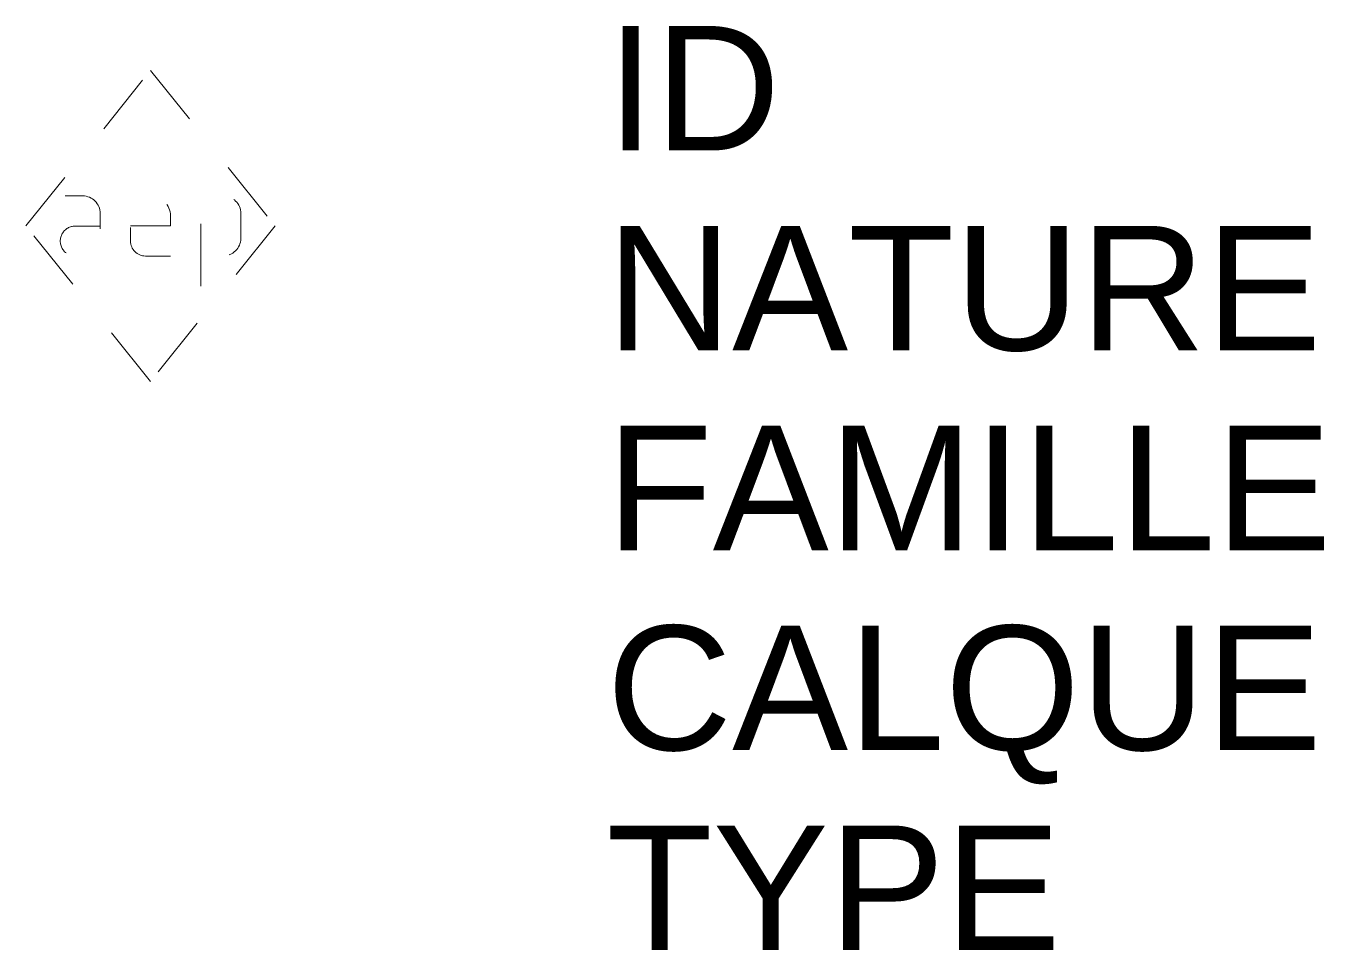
# Model space of a CAD drawing. Header units: metres. Extents: x -0.2 to 1.88, y -1.16 to 0.32.
import ezdxf

# ---------------------------------------------------------------- set-up
doc = ezdxf.new("R2010")
doc.units = ezdxf.units.M
doc.linetypes.add('Socle_Continu', pattern=[2.5, 2.5, 0])
doc.linetypes.add('Socle_Discontinu', pattern=[0.075, 0.05, -0.025])
doc.layers.add('EAUPO_SCT', color=140, linetype='Socle_Continu', lineweight=13)
doc.styles.get("Standard").update_dxf_attribs({"font": 'arial.ttf'})

msp = doc.modelspace()

# ---------------------------------------------------------------- linework, layer by layer
at = {"layer": 'EAUPO_SCT', "linetype": 'Socle_Discontinu'}
msp.add_lwpolyline([(0, 0.25), (0.2, 0), (0, -0.25), (-0.2, 0)], close=True, dxfattribs=at)
at = {"layer": 'EAUPO_SCT', "linetype": 'Socle_Discontinu', "flags": 128}
for points in [[(-0.0806, -0.0002), (-0.1208, -0.0002, 1.002527), (-0.1208, -0.0484), (-0.0806, -0.0484), (-0.0806, 0.02, 0.408207), (-0.1088, 0.0484), (-0.1369, 0.0486)], [(0.0322, -0.0484), (-0.008, -0.0484, -0.408864), (-0.0322, -0.0243), (-0.0322, 0.0161, -0.99952), (0.0322, 0.0161), (0.0322, 0), (-0.0322, 0)], [(0.0806, -0.0967), (0.0806, 0.0484), (0.1167, 0.0484, -0.410969), (0.1451, 0.02), (0.1451, -0.0202, -0.406349), (0.1167, -0.0484), (0.0806, -0.0484)]]:
    msp.add_lwpolyline(points, format="xyb", dxfattribs=at)

# ---------------------------------------------------------------- texts
at = {"layer": 'EAUPO_SCT', "linetype": 'Socle_Discontinu', "flags": 9}
for tag, p, s in [('ID', (0.7324, 0.1214), 'AP_2036'), ('NATURE', (0.7324, -0.1999), 'Objet annexe'), ('FAMILLE', (0.7324, -0.5212), 'Eau potable'), ('CALQUE', (0.7324, -0.8424), 'EAUPO_SCT'), ('TYPE', (0.7324, -1.1637), 'NR')]:
    msp.add_attdef(tag, p, s, height=0.2, dxfattribs=at)

doc.saveas('drawing.dxf')
